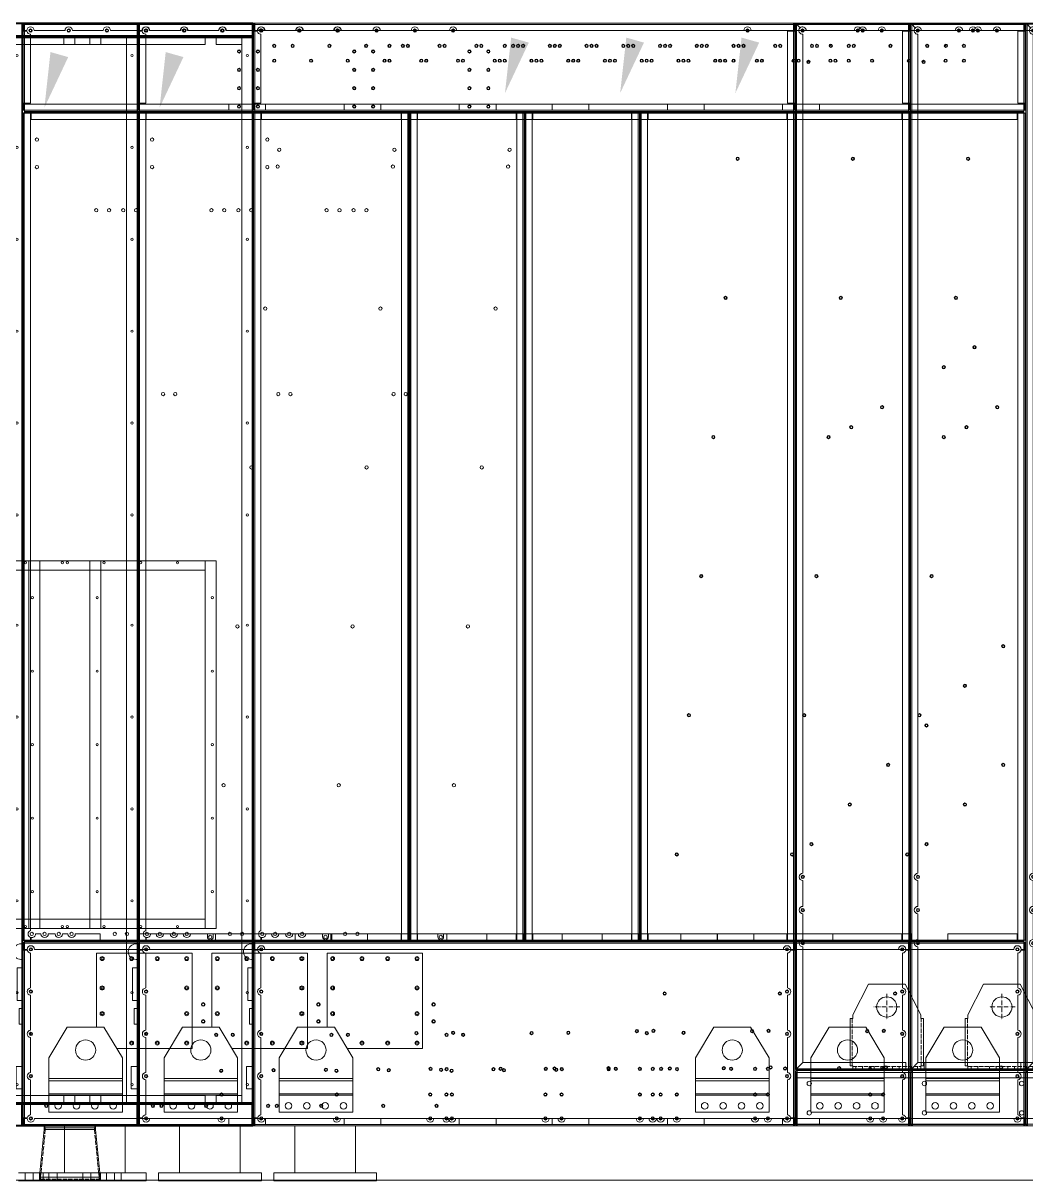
# Model space of a CAD drawing. Header units: millimetres. Extents: x -662372 to 32037, y -140374 to 23117.
# Drawn here: x -660672 to -657943, y -140374 to -137224 of the extents above; entities that cross this region are included whole.
import ezdxf

# ---------------------------------------------------------------- set-up
doc = ezdxf.new("R2010")
doc.units = ezdxf.units.MM
for name, pattern in [('DASHDOT', [18.5, 12, -3, 0.5, -3]), ('DASHED', [15, 12, -3]), ('HIDDEN', [0.375, 0.25, -0.125])]:
    doc.linetypes.add(name, pattern=pattern)
doc.layers.add('냉각탑_dim', color=1, linetype='Continuous')
doc.layers.add('숨은선', color=5, linetype='HIDDEN')

# ---------------------------------------------------------------- blocks, each defined once
blk = doc.blocks.new('457536')
at = {"color": 7, "lineweight": 5}
for p, q in [((114592.520962, 89152.297332), (114550.020962, 89069.297332)), ((114692.520962, 89152.297332), (114592.520962, 89152.297332)), ((114735.020962, 89069.297332), (114692.520962, 89152.297332)), ((114542.520962, 89059.297332), (114542.520962, 88929.797332)), ((114742.520962, 88929.797332), (114742.520962, 89059.297332)), ((114550.020962, 88922.297332), (114735.020962, 88922.297332))]:
    blk.add_line(p, q, dxfattribs=at)
at = {"color": 7, "linetype": 'DASHDOT', "lineweight": 5}
for p, q in [((114642.520962, 89126.047332), (114642.520962, 89054.547332)), ((114678.270962, 89090.297332), (114606.770962, 89090.297332))]:
    blk.add_line(p, q, dxfattribs=at)
at = {"color": 7, "lineweight": 5, "ltscale": 0.09375}
for p, q in [((114542.520962, 89059.297332), (114550.020962, 89059.297332)), ((114742.520962, 89059.297332), (114735.020962, 89059.297332)), ((114550.020962, 88929.797332), (114542.520962, 88929.797332)), ((114550.020962, 88922.297332), (114550.020962, 88929.797332)), ((114735.020962, 88929.797332), (114742.520962, 88929.797332)), ((114735.020962, 88922.297332), (114735.020962, 88929.797332))]:
    blk.add_line(p, q, dxfattribs=at)
at = {"color": 7, "linetype": 'DASHED', "lineweight": 5}
for p, q in [((114548.520962, 89059.297332), (114548.520962, 88929.797332)), ((114736.520962, 88929.797332), (114736.520962, 89059.297332)), ((114550.020962, 88928.297332), (114735.020962, 88928.297332))]:
    blk.add_line(p, q, dxfattribs=at)
at = {"color": 7, "lineweight": 5, "ltscale": 0.125}
for p, q in [((114550.020962, 89059.297332), (114550.020962, 89069.297332)), ((114735.020962, 89069.297332), (114735.020962, 89059.297332))]:
    blk.add_line(p, q, dxfattribs=at)
at = {"color": 7, "linetype": 'DASHED', "lineweight": 5, "ltscale": 0.075}
for p, q in [((114558.520962, 88928.297332), (114558.520962, 88922.297332)), ((114576.520962, 88928.297332), (114576.520962, 88922.297332)), ((114608.520962, 88928.297332), (114608.520962, 88922.297332)), ((114626.520962, 88928.297332), (114626.520962, 88922.297332)), ((114658.520962, 88928.297332), (114658.520962, 88922.297332)), ((114676.520962, 88928.297332), (114676.520962, 88922.297332)), ((114708.520962, 88928.297332), (114708.520962, 88922.297332)), ((114726.520962, 88928.297332), (114726.520962, 88922.297332))]:
    blk.add_line(p, q, dxfattribs=at)
at = {"color": 7, "lineweight": 5}
blk.add_circle((114642.520962, 89090.297332), 27.5, dxfattribs=at)
blk = doc.blocks.new('A$C42073BE0')
for p, q in [((0, 998), (0, 0)), ((0, 998), (36, 998)), ((36, 998), (36, 0)), ((0, 0), (36, 0))]:
    blk.add_line(p, q)
at = {"layer": '숨은선', "ltscale": 4}
for p, q in [((1.6, 996.4), (34.4, 996.4)), ((1.6, 996.4), (1.6, 0)), ((34.4, 996.4), (34.4, 0)), ((1.6, 1.6), (34.4, 1.6))]:
    blk.add_line(p, q, dxfattribs=at)
blk = doc.blocks.new('1')
at = {"color": 0, "lineweight": 20}
for p, q in [((13222.5, 12904.6), (12222.5, 12904.6)), ((13226.1, 12904.6), (13222.5, 12904.6)), ((13226, 9904.6), (12222.5, 9904.6)), ((13226, 9904.6), (13222.5, 9904.6)), ((15319, 9904.6), (15327.2, 9904.6)), ((18822.5, 9756.3), (11522.5, 9756.3))]:
    blk.add_line(p, q, dxfattribs=at)
at = {"color": 7, "lineweight": 20, "ltscale": 0.001111}
for p, q in [((13224.5, 12901.1), (13222.5, 12901.1)), ((13226, 12884.6), (13226, 12882.6)), ((15322.5, 12901.1), (15320.5, 12901.1)), ((15322.5, 12865.7), (15324.5, 12865.7)), ((15322.5, 12862.6), (15324.5, 12862.6)), ((13222.5, 12668.1), (13224.5, 12668.1)), ((13226, 12686.6), (13226, 12684.6)), ((13772, 12664.6), (13772, 12662.6)), ((13783.5, 12664.6), (13783.5, 12662.6)), ((13787, 12662.6), (13787, 12664.6)), ((13789, 12662.6), (13789, 12664.6)), ((13790.5, 12664.6), (13790.5, 12662.6)), ((13886.5, 12664.6), (13886.5, 12662.6)), ((13888.5, 12662.6), (13888.5, 12664.6)), ((13890.5, 12662.6), (13890.5, 12664.6)), ((13935.5, 12662.6), (13935.5, 12664.6)), ((13937.5, 12662.6), (13937.5, 12664.6)), ((13939.5, 12664.6), (13939.5, 12662.6)), ((13941.5, 12664.6), (13941.5, 12662.6)), ((15167.5, 12664.6), (15167.5, 12662.6)), ((15169.5, 12662.6), (15169.5, 12664.6)), ((15320.5, 12668.1), (15322.5, 12668.1)), ((14272.5, 12658.6), (14274.5, 12658.6)), ((14272.5, 12632.1), (14274.5, 12632.1)), ((14272.5, 12628.6), (14274.5, 12628.6)), ((14274.5, 12610.6), (14272.5, 12610.6)), ((13224.5, 10401.1), (13222.5, 10401.1)), ((13372, 10404.6), (13372, 10406.6)), ((13461.1, 10404.6), (13461.1, 10406.6)), ((15322.5, 10401.1), (15320.5, 10401.1)), ((13226, 10384.6), (13226, 10382.6)), ((13226, 9926.6), (13226, 9924.6)), ((13222.5, 9908.1), (13224.5, 9908.1)), ((15320.5, 9908.1), (15322.5, 9908.1))]:
    blk.add_line(p, q, dxfattribs=at)
at = {"color": 7, "lineweight": 20, "ltscale": 0.010278}
for p, q in [((13222.5, 12901.1), (13222.5, 12882.6)), ((13224.5, 12882.6), (13224.5, 12901.1)), ((15319, 12882.6), (15319, 12901.1)), ((15320.5, 12901.1), (15320.5, 12882.6)), ((15322.5, 12882.6), (15322.5, 12901.1)), ((13222.5, 12686.6), (13222.5, 12668.1)), ((13224.5, 12668.1), (13224.5, 12686.6)), ((15319, 12668.1), (15319, 12686.6)), ((15320.5, 12686.6), (15320.5, 12668.1)), ((15322.5, 12668.1), (15322.5, 12686.6)), ((13244.1, 12662.6), (13225.6, 12662.6)), ((13225.6, 12661), (13244.1, 12661)), ((13225.6, 12659.5), (13244.1, 12659.5)), ((14269.4, 12662.6), (14250.9, 12662.6)), ((14250.9, 12661), (14269.4, 12661)), ((14250.9, 12659.5), (14269.4, 12659.5)), ((14296.1, 12662.6), (14277.6, 12662.6)), ((14277.6, 12661), (14296.1, 12661)), ((14277.6, 12659.5), (14296.1, 12659.5)), ((15319.4, 12662.6), (15300.9, 12662.6)), ((15300.9, 12661), (15319.4, 12661)), ((15300.9, 12659.5), (15319.4, 12659.5)), ((13222.5, 10401.1), (13222.5, 10382.6)), ((13224.5, 10382.6), (13224.5, 10401.1)), ((13244.1, 10408.2), (13225.6, 10408.2)), ((13225.6, 10406.6), (13244.1, 10406.6)), ((14269.4, 10408.2), (14250.9, 10408.2)), ((14250.9, 10406.6), (14269.4, 10406.6)), ((14296.1, 10408.2), (14277.6, 10408.2)), ((14277.6, 10406.6), (14296.1, 10406.6)), ((15319.4, 10408.2), (15300.9, 10408.2)), ((15300.9, 10406.6), (15319.4, 10406.6)), ((15319, 10382.6), (15319, 10401.1)), ((15320.5, 10401.1), (15320.5, 10382.6)), ((15322.5, 10382.6), (15322.5, 10401.1)), ((13222.5, 9926.6), (13222.5, 9908.1)), ((13224.5, 9908.1), (13224.5, 9926.6)), ((15319, 9908.1), (15319, 9926.6)), ((15320.5, 9926.6), (15320.5, 9908.1)), ((15322.5, 9908.1), (15322.5, 9926.6))]:
    blk.add_line(p, q, dxfattribs=at)
at = {"color": 7, "lineweight": 20, "ltscale": 0.000833333}
for p, q in [((13226, 12901.1), (13224.5, 12901.1)), ((15319, 12901.1), (15320.5, 12901.1)), ((15324.5, 12903), (15324.5, 12901.5)), ((15327.6, 12904.6), (15326.1, 12904.6)), ((15326.1, 12901.5), (15326.1, 12903)), ((15326.1, 12903), (15327.6, 12903)), ((15327.6, 12901.5), (15326.1, 12901.5)), ((13226, 12668.1), (13224.5, 12668.1)), ((15319, 12668.1), (15320.5, 12668.1)), ((13225.6, 12659.5), (13225.6, 12661)), ((14269.4, 12659.5), (14269.4, 12661)), ((14277.6, 12659.5), (14277.6, 12661)), ((15319.4, 12659.5), (15319.4, 12661)), ((13226, 10401.1), (13224.5, 10401.1)), ((13225.6, 10409.7), (13225.6, 10408.2)), ((14269.4, 10409.7), (14269.4, 10408.2)), ((14277.6, 10409.7), (14277.6, 10408.2)), ((15319, 10401.1), (15320.5, 10401.1)), ((15319.4, 10409.7), (15319.4, 10408.2)), ((15324.5, 10059.7), (15324.5, 10058.2)), ((15326.1, 10058.2), (15326.1, 10059.7)), ((15327.6, 10058.2), (15326.1, 10058.2)), ((15326.1, 10056.6), (15327.6, 10056.6)), ((15327.7, 10049.9), (15329.2, 10049.9)), ((13226, 9908.1), (13224.5, 9908.1)), ((15319, 9908.1), (15320.5, 9908.1)), ((15327.7, 9909.3), (15329.2, 9909.3))]:
    blk.add_line(p, q, dxfattribs=at)
at = {"color": 7, "lineweight": 20}
for p, q in [((13226, 12904.6), (15319, 12904.6)), ((13226, 12901.1), (15319, 12901.1)), ((15184, 12884.6), (13775.5, 12884.6)), ((15324.5, 12901.5), (15324.5, 10059.7)), ((16421.4, 12904.6), (15327.6, 12904.6)), ((15327.6, 12901.5), (15327.6, 10059.7)), ((16421.4, 12901.5), (15327.6, 12901.5)), ((15344.5, 12874.7), (15344.5, 10591.6)), ((15319, 12664.6), (13226, 12664.6)), ((13222.5, 10409.7), (13222.5, 12659.5)), ((13225.6, 10409.7), (13225.6, 12659.5)), ((13242.5, 12659.5), (13242.5, 10436)), ((13244.1, 12662.6), (14250.9, 12662.6)), ((13244.1, 12659.5), (14250.9, 12659.5)), ((13244.1, 12642.6), (14250.9, 12642.6)), ((14252.5, 12659.5), (14252.5, 10409.7)), ((14269.4, 12659.5), (14269.4, 10409.7)), ((14272.5, 12659.5), (14272.5, 10409.7)), ((14274.5, 12659.5), (14274.5, 10409.7)), ((14277.6, 12659.5), (14277.6, 10409.7)), ((14294.5, 10409.7), (14294.5, 12659.5)), ((15300.9, 12662.6), (14296.1, 12662.6)), ((15300.9, 12659.5), (14296.1, 12659.5)), ((14296.1, 12642.6), (15300.9, 12642.6)), ((15302.5, 12659.5), (15302.5, 10409.7)), ((15319.4, 10409.7), (15319.4, 12659.5)), ((15322.5, 10409.7), (15322.5, 12659.5)), ((13226, 10404.6), (15319, 10404.6)), ((13226, 10401.1), (15319, 10401.1)), ((14250.9, 10406.6), (13244.1, 10406.6)), ((14296.1, 10406.6), (15300.9, 10406.6)), ((15291.5, 10384.6), (13253.5, 10384.6)), ((15326.5, 10056.2), (17722.5, 10056.2)), ((15326.5, 10054.6), (17722.5, 10054.6)), ((15327.6, 10056.6), (16421.4, 10056.6)), ((17717.8, 10054.6), (15329.2, 10054.6)), ((17717.8, 10049.9), (15329.2, 10049.9)), ((15329.2, 10034.6), (17717.8, 10034.6)), ((17717.8, 9924.6), (15329.2, 9924.6)), ((15319, 9904.6), (13226, 9904.6)), ((15319, 9904.6), (13226, 9904.6)), ((17717.8, 9904.6), (15327.2, 9904.6)), ((15329.2, 9909.3), (17717.8, 9909.3)), ((15329.2, 9904.6), (17717.8, 9904.6))]:
    blk.add_line(p, q, dxfattribs=at)
at = {"color": 7, "lineweight": 20, "ltscale": 0.001944}
for p, q in [((13226, 12901.1), (13226, 12904.6)), ((15319, 12901.1), (15319, 12904.6)), ((13222.5, 12882.6), (13226, 12882.6)), ((15322.5, 12882.6), (15319, 12882.6)), ((13222.5, 12686.6), (13226, 12686.6)), ((13226, 12668.1), (13226, 12664.6)), ((15322.5, 12686.6), (15319, 12686.6)), ((15319, 12668.1), (15319, 12664.6)), ((13226, 10401.1), (13226, 10404.6)), ((15319, 10401.1), (15319, 10404.6)), ((13222.5, 10382.6), (13226, 10382.6)), ((15322.5, 10382.6), (15319, 10382.6)), ((13222.5, 9926.6), (13226, 9926.6)), ((15322.5, 9926.6), (15319, 9926.6)), ((13226, 9908.1), (13226, 9904.6)), ((15319, 9908.1), (15319, 9904.6))]:
    blk.add_line(p, q, dxfattribs=at)
at = {"color": 7, "lineweight": 20, "ltscale": 0.009167}
for p, q in [((13226, 12901.1), (13226, 12884.6)), ((15319, 12884.6), (15319, 12901.1)), ((15302.5, 12882.6), (15319, 12882.6)), ((13242.5, 12686.6), (13226, 12686.6)), ((13226, 12684.6), (13226, 12668.1)), ((13782.5, 12684.6), (13782.5, 12668.1)), ((13882.5, 12684.6), (13882.5, 12668.1)), ((14662.5, 12684.6), (14662.5, 12668.1)), ((14762.5, 12684.6), (14762.5, 12668.1)), ((15302.5, 12686.6), (15319, 12686.6)), ((15319, 12668.1), (15319, 12684.6)), ((13226, 10401.1), (13226, 10384.6)), ((15319, 10384.6), (15319, 10401.1)), ((13226, 9924.6), (13226, 9908.1)), ((13782.5, 9924.6), (13782.5, 9908.1)), ((13882.5, 9924.6), (13882.5, 9908.1)), ((14662.5, 9924.6), (14662.5, 9908.1)), ((14762.5, 9924.6), (14762.5, 9908.1)), ((15319, 9908.1), (15319, 9924.6))]:
    blk.add_line(p, q, dxfattribs=at)
at = {"color": 7, "lineweight": 20, "ltscale": 0.003611}
blk.add_line((13232.5, 12884.6), (13226, 12884.6), dxfattribs=at)
at = {"color": 7, "lineweight": 20, "ltscale": 0.046667}
for p, q in [((13336.5, 12884.6), (13252.5, 12884.6)), ((13440.5, 12884.6), (13356.5, 12884.6)), ((13651.5, 12884.6), (13567.5, 12884.6)), ((13755.5, 12884.6), (13671.5, 12884.6))]:
    blk.add_line(p, q, dxfattribs=at)
at = {"color": 7, "lineweight": 20, "ltscale": 0.048333}
blk.add_line((13547.5, 12884.6), (13460.5, 12884.6), dxfattribs=at)
at = {"color": 7, "lineweight": 20, "ltscale": 0.063889}
blk.add_line((15319, 12884.6), (15204, 12884.6), dxfattribs=at)
at = {"color": 7, "lineweight": 20, "ltscale": 0.003944}
blk.add_line((15319, 12904.6), (15326.1, 12904.6), dxfattribs=at)
at = {"color": 7, "lineweight": 20, "ltscale": 0.003056}
blk.add_line((15319, 12901.5), (15324.5, 12901.5), dxfattribs=at)
at = {"color": 7, "lineweight": 20, "ltscale": 0.000888889}
for p, q in [((15324.5, 12903), (15326.1, 12903)), ((15324.5, 12901.5), (15326.1, 12901.5)), ((15326.1, 12904.6), (15326.1, 12903)), ((15327.6, 12904.6), (15327.6, 12903)), ((13225.6, 12662.6), (13225.6, 12661)), ((14250.9, 12659.5), (14252.5, 12659.5)), ((14269.4, 12661), (14269.4, 12662.6)), ((14277.6, 12662.6), (14277.6, 12661)), ((15319.4, 12661), (15319.4, 12662.6)), ((13225.6, 10408.2), (13225.6, 10406.6)), ((13244.1, 10409.7), (13242.5, 10409.7)), ((14252.5, 10409.7), (14250.9, 10409.7)), ((14269.4, 10406.6), (14269.4, 10408.2)), ((14277.6, 10408.2), (14277.6, 10406.6)), ((14296.1, 10409.7), (14294.5, 10409.7)), ((15302.5, 10409.7), (15300.9, 10409.7)), ((15319.4, 10406.6), (15319.4, 10408.2)), ((15324.5, 10059.7), (15326.1, 10059.7)), ((15324.5, 10058.2), (15326.1, 10058.2)), ((15326.1, 10056.6), (15326.1, 10058.2)), ((15326.5, 10056.2), (15326.5, 10054.6)), ((15327.6, 10056.6), (15327.6, 10058.2))]:
    blk.add_line(p, q, dxfattribs=at)
at = {"color": 7, "lineweight": 20, "ltscale": 0.000833349}
blk.add_line((15326.1, 12901.5), (15327.6, 12901.5), dxfattribs=at)
at = {"color": 7, "lineweight": 20, "ltscale": 0.001722}
for p, q in [((15327.6, 12901.5), (15327.6, 12904.6)), ((13225.6, 12659.5), (13222.5, 12659.5)), ((13244.1, 12659.5), (13244.1, 12662.6)), ((14250.9, 12659.5), (14250.9, 12662.6)), ((14269.4, 12659.5), (14272.5, 12659.5)), ((14274.5, 12659.5), (14277.6, 12659.5)), ((14296.1, 12662.6), (14296.1, 12659.5)), ((15300.9, 12662.6), (15300.9, 12659.5)), ((15322.5, 12659.5), (15319.4, 12659.5)), ((13225.6, 10409.7), (13222.5, 10409.7)), ((13244.1, 10409.7), (13244.1, 10406.6)), ((14250.9, 10409.7), (14250.9, 10406.6)), ((14269.4, 10409.7), (14272.5, 10409.7)), ((14274.5, 10409.7), (14277.6, 10409.7)), ((14296.1, 10406.6), (14296.1, 10409.7)), ((15300.9, 10406.6), (15300.9, 10409.7)), ((15322.5, 10409.7), (15319.4, 10409.7)), ((15327.6, 10059.7), (15324.5, 10059.7)), ((15327.6, 10059.7), (15327.6, 10056.6))]:
    blk.add_line(p, q, dxfattribs=at)
at = {"color": 7, "lineweight": 20, "ltscale": 0.007529}
blk.add_line((15337.2, 12892), (15327.6, 12901.5), dxfattribs=at)
blk.add_line((15337.2, 12892), (15327.6, 12901.5), dxfattribs=at)
at = {"color": 7, "lineweight": 20, "ltscale": 0.072222}
blk.add_line((15484, 12884.6), (15354, 12884.6), dxfattribs=at)
at = {"color": 7, "lineweight": 20, "ltscale": 0.025278}
blk.add_line((15549.5, 12884.6), (15504, 12884.6), dxfattribs=at)
at = {"color": 7, "lineweight": 20, "ltscale": 0.105556}
for p, q in [((15569.5, 12884.6), (15759.5, 12884.6)), ((15779.5, 12884.6), (15969.5, 12884.6))]:
    blk.add_line(p, q, dxfattribs=at)
at = {"lineweight": 20}
for p, q in [((12222.5, 12866.6), (13220.5, 12866.6)), ((13220.5, 12866.6), (13220.5, 9966.6)), ((12610.5, 11441.6), (12610.5, 10441.6)), ((12610.5, 11441.6), (13120.5, 11441.6)), ((12640.5, 11441.6), (12640.5, 10441.6)), ((13090.5, 11441.6), (13090.5, 10441.6)), ((13120.5, 11441.6), (13120.5, 10441.6)), ((13090.5, 11416.6), (12640.5, 11416.6)), ((13090.5, 10466.6), (12640.5, 10466.6)), ((12610.5, 10441.6), (13120.5, 10441.6)), ((13090.5, 9986.6), (13090.5, 9966.6)), ((13190.5, 9986.6), (13190.5, 9966.6)), ((12222.5, 9966.6), (13220.5, 9966.6)), ((13330.5, 9904.6), (13495.7, 9904.6))]:
    blk.add_line(p, q, dxfattribs=at)
at = {"color": 5, "lineweight": 20}
for p, q in [((12706.5, 12846.6), (12706.5, 12866.6)), ((12706.5, 12865), (12736.5, 12865)), ((12736.5, 12846.6), (12736.5, 12866.6)), ((13090.5, 12846.6), (13090.5, 12866.6)), ((13090.5, 12865), (13120.5, 12865)), ((13120.5, 12846.6), (13120.5, 12866.6)), ((13190.5, 12866.6), (13190.5, 9966.6)), ((12352.5, 12846.6), (12706.5, 12846.6)), ((12736.5, 12846.6), (13090.5, 12846.6)), ((13120.5, 12846.6), (13190.5, 12846.6)), ((12352.5, 9986.6), (12706.5, 9986.6)), ((12706.5, 9986.6), (12706.5, 9966.6)), ((12736.5, 9986.6), (13090.5, 9986.6)), ((12736.5, 9986.6), (12736.5, 9966.6)), ((13120.5, 9986.6), (13190.5, 9986.6)), ((13120.5, 9986.6), (13120.5, 9966.6)), ((12706.5, 9968.2), (12736.5, 9968.2)), ((13090.5, 9968.2), (13120.5, 9968.2))]:
    blk.add_line(p, q, dxfattribs=at)
at = {"color": 7, "lineweight": 20, "ltscale": 0.108889}
for p, q in [((13222.5, 12882.6), (13222.5, 12686.6)), ((13226, 12882.6), (13226, 12686.6)), ((15302.5, 12882.6), (15302.5, 12686.6)), ((15319, 12686.6), (15319, 12882.6)), ((15322.5, 12686.6), (15322.5, 12882.6))]:
    blk.add_line(p, q, dxfattribs=at)
at = {"color": 7, "lineweight": 20, "ltscale": 0.003723}
blk.add_line((13226, 12882.6), (13232.7, 12882.6), dxfattribs=at)
at = {"color": 7, "lineweight": 20, "ltscale": 0.104444}
blk.add_line((13242.5, 12686.6), (13242.5, 12874.6), dxfattribs=at)
at = {"color": 7, "lineweight": 20, "ltscale": 0.00282}
for p, q in [((15421.7, 12846), (15417.6, 12843)), ((15361, 12801.9), (15356.9, 12798.9))]:
    blk.add_line(p, q, dxfattribs=at)
at = {"color": 7, "lineweight": 20, "ltscale": 0.001373}
for p, q in [((15322.5, 12790.5), (15324.5, 12791.9)), ((15324.5, 12758.7), (15322.5, 12757.2)), ((15324.5, 12754.8), (15322.5, 12753.4))]:
    blk.add_line(p, q, dxfattribs=at)
at = {"color": 7, "lineweight": 20, "ltscale": 0.309167}
for p, q in [((13226, 12684.6), (13782.5, 12684.6)), ((13782.5, 12668.1), (13226, 12668.1)), ((14762.5, 12684.6), (15319, 12684.6)), ((15319, 12668.1), (14762.5, 12668.1)), ((13782.5, 9908.1), (13226, 9908.1)), ((15319, 9908.1), (14762.5, 9908.1))]:
    blk.add_line(p, q, dxfattribs=at)
at = {"color": 7, "lineweight": 20, "ltscale": 0.055556}
for p, q in [((13882.5, 12668.1), (13782.5, 12668.1)), ((13882.5, 12668.1), (13782.5, 12668.1)), ((14762.5, 12668.1), (14662.5, 12668.1)), ((14762.5, 12668.1), (14662.5, 12668.1)), ((13532.5, 10409.7), (13432.5, 10409.7)), ((14062.5, 10409.7), (13962.5, 10409.7)), ((14062.5, 10409.7), (13962.5, 10409.7)), ((14484.5, 10409.7), (14584.5, 10409.7)), ((14584.5, 10409.7), (14484.5, 10409.7)), ((15112.5, 10409.7), (15012.5, 10409.7)), ((15202.5, 10172.6), (15102.5, 10172.6)), ((13882.5, 9908.1), (13782.5, 9908.1)), ((14762.5, 9908.1), (14662.5, 9908.1)), ((14762.5, 9908.1), (14662.5, 9908.1))]:
    blk.add_line(p, q, dxfattribs=at)
at = {"color": 7, "lineweight": 20, "ltscale": 0.433333}
for p, q in [((13882.5, 12684.6), (14662.5, 12684.6)), ((14662.5, 12668.1), (13882.5, 12668.1)), ((14662.5, 9908.1), (13882.5, 9908.1))]:
    blk.add_line(p, q, dxfattribs=at)
at = {"color": 7, "lineweight": 20, "ltscale": 0.009389}
for p, q in [((13242.5, 12659.5), (13225.6, 12659.5)), ((13244.1, 12659.5), (13244.1, 12642.6)), ((14250.9, 12642.6), (14250.9, 12659.5)), ((14269.4, 12659.5), (14252.5, 12659.5)), ((14294.5, 12659.5), (14277.6, 12659.5)), ((14296.1, 12642.6), (14296.1, 12659.5)), ((15300.9, 12642.6), (15300.9, 12659.5)), ((15302.5, 12659.5), (15319.4, 12659.5)), ((13432.5, 10426.6), (13432.5, 10409.7)), ((13532.5, 10426.6), (13532.5, 10409.7)), ((13962.5, 10426.6), (13962.5, 10409.7)), ((14062.5, 10426.6), (14062.5, 10409.7)), ((14250.9, 10409.7), (14250.9, 10426.6)), ((14296.1, 10426.6), (14296.1, 10409.7)), ((14484.5, 10426.6), (14484.5, 10409.7)), ((14584.5, 10426.6), (14584.5, 10409.7)), ((15012.5, 10426.6), (15012.5, 10409.7)), ((15112.5, 10426.6), (15112.5, 10409.7)), ((15300.9, 10426.6), (15300.9, 10409.7)), ((13225.6, 10409.7), (13242.5, 10409.7)), ((14252.5, 10409.7), (14269.4, 10409.7)), ((14294.5, 10409.7), (14277.6, 10409.7)), ((15302.5, 10409.7), (15319.4, 10409.7)), ((15624.5, 10076.6), (15624.5, 10059.7)), ((15674.5, 10076.6), (15674.5, 10059.7))]:
    blk.add_line(p, q, dxfattribs=at)
at = {"color": 7, "lineweight": 20, "ltscale": 0.000888888}
for p, q in [((13242.5, 12659.5), (13244.1, 12659.5)), ((13244.1, 10409.7), (13242.5, 10409.7))]:
    blk.add_line(p, q, dxfattribs=at)
at = {"color": 7, "lineweight": 20, "ltscale": 0.038889}
for p, q in [((15344.5, 10571.6), (15344.5, 10501.6)), ((15344.5, 10481.6), (15344.5, 10411.6))]:
    blk.add_line(p, q, dxfattribs=at)
at = {"color": 7, "lineweight": 20, "ltscale": 0.011818}
blk.add_line((13222.5, 10433.4), (13220.6, 10412.2), dxfattribs=at)
at = {"color": 7, "lineweight": 20, "ltscale": 0.008333}
for p, q in [((13256, 10426.6), (13271, 10426.6)), ((13329.4, 10426.6), (13344.4, 10426.6)), ((14911, 9924.6), (14926, 9924.6))]:
    blk.add_line(p, q, dxfattribs=at)
at = {"color": 7, "lineweight": 20, "ltscale": 0.010222}
blk.add_line((13291, 10426.6), (13309.4, 10426.6), dxfattribs=at)
at = {"color": 7, "lineweight": 20, "ltscale": 0.037841}
blk.add_line((13364.4, 10426.6), (13432.5, 10426.6), dxfattribs=at)
at = {"color": 7, "lineweight": 20, "ltscale": 0.106316}
blk.add_line((13532.5, 10426.6), (13723.9, 10426.6), dxfattribs=at)
at = {"color": 7, "lineweight": 20, "ltscale": 0.004483}
for p, q in [((13723.9, 10426.6), (13723.9, 10418.6)), ((13739.9, 10418.6), (13739.9, 10426.6))]:
    blk.add_line(p, q, dxfattribs=at)
at = {"color": 7, "lineweight": 20, "ltscale": 0.123684}
blk.add_line((13739.9, 10426.6), (13962.5, 10426.6), dxfattribs=at)
at = {"color": 7, "lineweight": 20, "ltscale": 0.104667}
for p, q in [((14062.5, 10426.6), (14250.9, 10426.6)), ((14484.5, 10426.6), (14296.1, 10426.6)), ((15300.9, 10426.6), (15112.5, 10426.6)), ((13432.5, 10409.7), (13244.1, 10409.7)), ((14250.9, 10409.7), (14062.5, 10409.7)), ((14296.1, 10409.7), (14484.5, 10409.7)), ((15112.5, 10409.7), (15300.9, 10409.7))]:
    blk.add_line(p, q, dxfattribs=at)
at = {"color": 7, "lineweight": 20, "ltscale": 0.237778}
for p, q in [((15012.5, 10426.6), (14584.5, 10426.6)), ((14584.5, 10409.7), (15012.5, 10409.7))]:
    blk.add_line(p, q, dxfattribs=at)
at = {"color": 7, "lineweight": 20, "ltscale": 0.003333}
for p, q in [((13222.5, 10399.8), (13216.5, 10399.8)), ((13222.5, 10357.1), (13216.5, 10357.1))]:
    blk.add_line(p, q, dxfattribs=at)
at = {"color": 7, "lineweight": 20, "ltscale": 0.001034}
blk.add_line((13220.6, 10412.2), (13222.5, 10412), dxfattribs=at)
at = {"color": 7, "lineweight": 20, "ltscale": 0.004182}
blk.add_line((13242.5, 10417.3), (13242.5, 10409.7), dxfattribs=at)
at = {"color": 7, "lineweight": 20, "ltscale": 0.003933}
blk.add_line((13244.1, 10416.8), (13244.1, 10409.7), dxfattribs=at)
at = {"color": 7, "lineweight": 20, "ltscale": 0.238889}
blk.add_line((13962.5, 10409.7), (13532.5, 10409.7), dxfattribs=at)
at = {"color": 7, "lineweight": 20, "ltscale": 0.001115}
for p, q in [((13715.6, 10404.6), (13715.8, 10406.6)), ((13742.2, 10404.6), (13742.4, 10406.6)), ((13745.7, 10404.6), (13745.9, 10406.6)), ((13745.7, 10404.6), (13745.9, 10406.6)), ((14355.9, 10406.6), (14355.7, 10404.6)), ((14355.7, 10404.6), (14355.9, 10406.6)), ((14965.7, 10404.6), (14965.9, 10406.6)), ((14969.2, 10404.6), (14969.4, 10406.6)), ((14995.8, 10404.6), (14996, 10406.6))]:
    blk.add_line(p, q, dxfattribs=at)
at = {"color": 7, "lineweight": 20, "ltscale": 0.253333}
for p, q in [((13222.5, 10382.6), (13222.5, 9926.6)), ((13226, 10382.6), (13226, 9926.6)), ((15319, 9926.6), (15319, 10382.6)), ((15322.5, 9926.6), (15322.5, 10382.6))]:
    blk.add_line(p, q, dxfattribs=at)
at = {"color": 7, "lineweight": 20, "ltscale": 0.004167}
for p, q in [((13233.5, 10384.6), (13226, 10384.6)), ((15319, 10384.6), (15311.5, 10384.6)), ((13226, 9924.6), (13233.5, 9924.6)), ((15311.5, 9924.6), (15319, 9924.6))]:
    blk.add_line(p, q, dxfattribs=at)
at = {"color": 7, "lineweight": 20, "ltscale": 0.004279}
for p, q in [((13226, 10382.6), (13233.7, 10382.6)), ((15319, 10382.6), (15311.3, 10382.6)), ((13226, 9926.6), (13233.7, 9926.6)), ((15319, 9926.6), (15311.3, 9926.6))]:
    blk.add_line(p, q, dxfattribs=at)
at = {"color": 7, "lineweight": 20, "ltscale": 0.052833}
for p, q in [((13242.5, 10279.6), (13242.5, 10374.7)), ((15302.5, 10374.7), (15302.5, 10279.6)), ((13242.5, 10164.6), (13242.5, 10259.7)), ((15302.5, 10259.7), (15302.5, 10164.6)), ((13242.5, 10049.6), (13242.5, 10144.7)), ((15302.5, 10144.7), (15302.5, 10049.6)), ((13242.5, 9934.6), (13242.5, 10029.7)), ((15302.5, 10029.7), (15302.5, 9934.6))]:
    blk.add_line(p, q, dxfattribs=at)
at = {"color": 7, "lineweight": 20, "ltscale": 0.144444}
for p, q in [((13422.5, 10374.6), (13682.5, 10374.6)), ((13422.5, 10374.6), (13422.5, 10172.6)), ((13682.5, 10114.6), (13682.5, 10374.6)), ((13682.5, 10114.6), (13477.4, 10114.6))]:
    blk.add_line(p, q, dxfattribs=at)
at = {"color": 7, "lineweight": 20, "ltscale": 0.174969}
blk.add_line((15344.5, 10391.6), (15344.5, 10076.6), dxfattribs=at)
at = {"color": 7, "lineweight": 20, "ltscale": 0.02475}
for p, q in [((13206.5, 10334.2), (13206.5, 10289.6)), ((13206.5, 10289.6), (13206.5, 10245.1))]:
    blk.add_line(p, q, dxfattribs=at)
at = {"color": 7, "lineweight": 20, "ltscale": 0.008889}
for p, q in [((13222.5, 10334.2), (13206.5, 10334.2)), ((13222.5, 10245.1), (13206.5, 10245.1))]:
    blk.add_line(p, q, dxfattribs=at)
at = {"color": 7, "lineweight": 20, "ltscale": 0.011861}
blk.add_line((13211.3, 10181.3), (13211.3, 10224), dxfattribs=at)
at = {"color": 7, "lineweight": 20, "ltscale": 0.006222}
for p, q in [((13211.3, 10224), (13222.5, 10224)), ((13211.3, 10181.3), (13222.5, 10181.3))]:
    blk.add_line(p, q, dxfattribs=at)
at = {"color": 7, "lineweight": 20, "ltscale": 9.6213e-07}
blk.add_line((13707.5, 10188.7), (13707.5, 10188.6), dxfattribs=at)
at = {"color": 7, "lineweight": 20, "ltscale": 0.003143}
blk.add_line((13242.5, 10157.5), (13242.5, 10151.8), dxfattribs=at)
at = {"color": 7, "lineweight": 20, "ltscale": 0.053832}
for p, q in [((13342.5, 10172.6), (13292.5, 10089.6)), ((15102.5, 10172.6), (15052.5, 10089.6)), ((15202.5, 10172.6), (15252.5, 10089.6))]:
    blk.add_line(p, q, dxfattribs=at)
at = {"color": 7, "lineweight": 20, "ltscale": 0.044444}
blk.add_line((13442.5, 10172.6), (13342.5, 10172.6), dxfattribs=at)
at = {"color": 7, "lineweight": 20, "ltscale": 0.016214}
blk.add_line((13442.5, 10172.6), (13492.5, 10089.6), dxfattribs=at)
at = {"color": 7, "lineweight": 20, "ltscale": 0.031187}
for p, q in [((13292.5, 10033.5), (13292.5, 10089.6)), ((13492.5, 10033.5), (13492.5, 10089.6)), ((15052.5, 10033.5), (15052.5, 10089.6)), ((15252.5, 10033.5), (15252.5, 10089.6))]:
    blk.add_line(p, q, dxfattribs=at)
at = {"color": 7, "lineweight": 20, "ltscale": 0.016806}
for p, q in [((13203.3, 10035.7), (13203.3, 10065.9)), ((13203.3, 10005.4), (13203.3, 10035.7))]:
    blk.add_line(p, q, dxfattribs=at)
at = {"color": 7, "lineweight": 20, "ltscale": 0.010667}
for p, q in [((13203.3, 10065.9), (13222.5, 10065.9)), ((13203.3, 10005.4), (13222.5, 10005.4))]:
    blk.add_line(p, q, dxfattribs=at)
at = {"color": 7, "lineweight": 20, "ltscale": 0.001778}
for p, q in [((15324.5, 10049.9), (15327.7, 10049.9)), ((15324.5, 9909.3), (15327.7, 9909.3))]:
    blk.add_line(p, q, dxfattribs=at)
at = {"color": 7, "lineweight": 20, "ltscale": 0.078111}
for p, q in [((15324.5, 9909.3), (15324.5, 10049.9)), ((15327.7, 9909.3), (15327.7, 10049.9))]:
    blk.add_line(p, q, dxfattribs=at)
at = {"color": 7, "lineweight": 20, "ltscale": 0.013278}
for p, q in [((15327.6, 10059.7), (15344.5, 10076.6)), ((15344.5, 10076.6), (15327.6, 10059.7))]:
    blk.add_line(p, q, dxfattribs=at)
at = {"color": 7, "lineweight": 20, "ltscale": 0.164944}
blk.add_line((15327.6, 10059.7), (15624.5, 10059.7), dxfattribs=at)
at = {"color": 7, "lineweight": 20, "ltscale": 0.002611}
for p, q in [((15329.2, 10054.6), (15329.2, 10049.9)), ((15329.2, 9904.6), (15329.2, 9909.3))]:
    blk.add_line(p, q, dxfattribs=at)
at = {"color": 7, "lineweight": 20, "ltscale": 0.0085}
for p, q in [((15329.2, 10049.9), (15329.2, 10034.6)), ((15329.2, 9924.6), (15329.2, 9909.3))]:
    blk.add_line(p, q, dxfattribs=at)
at = {"color": 7, "lineweight": 20, "ltscale": 0.155556}
blk.add_line((15344.5, 10076.6), (15624.5, 10076.6), dxfattribs=at)
at = {"color": 7, "lineweight": 20, "ltscale": 0.027778}
blk.add_line((15624.5, 10059.7), (15674.5, 10059.7), dxfattribs=at)
blk.add_line((15624.5, 10059.7), (15674.5, 10059.7), dxfattribs=at)
at = {"color": 7, "lineweight": 20, "ltscale": 0.222222}
for p, q in [((15674.5, 10076.6), (16074.5, 10076.6)), ((15674.5, 10059.7), (16074.5, 10059.7))]:
    blk.add_line(p, q, dxfattribs=at)
at = {"color": 7, "lineweight": 20, "ltscale": 0.000222136}
blk.add_line((15923.6, 10056.2), (15923.6, 10056.6), dxfattribs=at)
at = {"color": 7, "lineweight": 20, "ltscale": 0.005556}
for p, q in [((15933.6, 10056.2), (15923.6, 10056.2)), ((13772.5, 9924.6), (13782.5, 9924.6))]:
    blk.add_line(p, q, dxfattribs=at)
at = {"color": 7, "lineweight": 20, "ltscale": 0.00022214}
blk.add_line((15933.6, 10056.2), (15933.6, 10056.6), dxfattribs=at)
at = {"color": 7, "lineweight": 20, "ltscale": 0.129444}
blk.add_line((16166.6, 10056.2), (15933.6, 10056.2), dxfattribs=at)
at = {"color": 7, "lineweight": 20, "ltscale": 0.003919}
for p, q in [((13292.5, 10026.5), (13292.5, 10033.5)), ((13492.5, 10033.5), (13492.5, 10026.5)), ((15052.5, 10026.5), (15052.5, 10033.5)), ((15252.5, 10033.5), (15252.5, 10026.5))]:
    blk.add_line(p, q, dxfattribs=at)
at = {"color": 7, "lineweight": 20, "ltscale": 0.111111}
for p, q in [((13492.5, 10033.5), (13292.5, 10033.5)), ((13492.5, 10026.5), (13292.5, 10026.5)), ((15252.5, 10033.5), (15052.5, 10033.5)), ((15252.5, 10026.5), (15052.5, 10026.5)), ((13492.5, 9991.3), (13292.5, 9991.3)), ((13492.5, 9987.8), (13292.5, 9987.8)), ((15252.5, 9991.3), (15052.5, 9991.3)), ((15252.5, 9987.8), (15052.5, 9987.8)), ((13292.5, 9941.6), (13492.5, 9941.6)), ((15052.5, 9941.6), (15252.5, 9941.6))]:
    blk.add_line(p, q, dxfattribs=at)
at = {"color": 7, "lineweight": 20, "ltscale": 0.019545}
for p, q in [((13292.5, 9991.3), (13292.5, 10026.5)), ((13492.5, 9991.3), (13492.5, 10026.5)), ((15052.5, 9991.3), (15052.5, 10026.5)), ((15252.5, 9991.3), (15252.5, 10026.5))]:
    blk.add_line(p, q, dxfattribs=at)
at = {"color": 7, "lineweight": 20, "ltscale": 0.061111}
blk.add_line((15329.2, 10034.6), (15329.2, 9924.6), dxfattribs=at)
at = {"color": 7, "lineweight": 20, "ltscale": 0.001959}
for p, q in [((13292.5, 9987.8), (13292.5, 9991.3)), ((13492.5, 9991.3), (13492.5, 9987.8)), ((15052.5, 9987.8), (15052.5, 9991.3)), ((15252.5, 9991.3), (15252.5, 9987.8))]:
    blk.add_line(p, q, dxfattribs=at)
at = {"color": 7, "lineweight": 20, "ltscale": 0.025612}
for p, q in [((13292.5, 9987.8), (13292.5, 9941.6)), ((13492.5, 9987.8), (13492.5, 9941.6)), ((15052.5, 9987.8), (15052.5, 9941.6)), ((15252.5, 9987.8), (15252.5, 9941.6))]:
    blk.add_line(p, q, dxfattribs=at)
for p, q in [((12222.5, 9964.6), (13220.5, 9964.6)), ((13220.5, 9904.6), (13220.5, 9964.6)), ((12222.5, 9904.6), (13220.5, 9904.6))]:
    blk.add_line(p, q)
at = {"color": 7, "lineweight": 20, "ltscale": 0.277222}
blk.add_line((13253.5, 9924.6), (13752.5, 9924.6), dxfattribs=at)
at = {"color": 7, "lineweight": 20, "ltscale": 0.243333}
blk.add_line((13882.5, 9924.6), (14320.5, 9924.6), dxfattribs=at)
at = {"color": 7, "lineweight": 20, "ltscale": 0.013333}
blk.add_line((14340.5, 9924.6), (14364.5, 9924.6), dxfattribs=at)
at = {"color": 7, "lineweight": 20, "ltscale": 0.154444}
blk.add_line((14384.5, 9924.6), (14662.5, 9924.6), dxfattribs=at)
at = {"color": 7, "lineweight": 20, "ltscale": 0.071389}
blk.add_line((14762.5, 9924.6), (14891, 9924.6), dxfattribs=at)
at = {"color": 7, "lineweight": 20, "ltscale": 0.191944}
blk.add_line((14946, 9924.6), (15291.5, 9924.6), dxfattribs=at)
at = {"color": 7, "lineweight": 13}
for p, q in [((12652.7, 9894.3), (12641.1, 9776.6)), ((12652.6, 9899.3), (12652.6, 9904.6)), ((12792.4, 9899.3), (12661.2, 9899.3)), ((12792.4, 9894.3), (12661.2, 9894.3)), ((12792.4, 9899.3), (12792.4, 9904.6)), ((12792.4, 9894.3), (12803.9, 9776.6)), ((12862.5, 9776.6), (12582.5, 9776.6)), ((12862.5, 9754.6), (12582.5, 9754.6))]:
    blk.add_line(p, q, dxfattribs=at)
at = {"color": 7, "linetype": 'DASHED', "lineweight": 13}
for p, q in [((12655.7, 9894.2), (12642.9, 9764.5)), ((12783.8, 9894.3), (12652.7, 9894.3)), ((12654.6, 9899.3), (12654.6, 9904.6)), ((12789.4, 9894.2), (12655.7, 9894.2)), ((12789.4, 9894.2), (12802.1, 9764.5)), ((12790.4, 9899.3), (12790.4, 9904.6)), ((12805.1, 9764.6), (12639.9, 9764.6)), ((12792.4, 9764.5), (12642.9, 9764.5)), ((12805.1, 9759.6), (12650, 9759.6)), ((12802.1, 9764.5), (12652.7, 9764.5))]:
    blk.add_line(p, q, dxfattribs=at)
at = {"color": 7, "lineweight": 13, "ltscale": 0.436875}
for p, q in [((12722.5, 9899.3), (12652.6, 9899.3)), ((12792.4, 9899.3), (12722.5, 9899.3))]:
    blk.add_line(p, q, dxfattribs=at)
at = {"color": 7, "lineweight": 13, "ltscale": 0.053443}
for p, q in [((12661.2, 9899.3), (12652.7, 9899.3)), ((12661.2, 9894.3), (12652.7, 9894.3))]:
    blk.add_line(p, q, dxfattribs=at)
at = {"color": 7, "lineweight": 13, "ltscale": 0.03125}
for p, q in [((12652.7, 9894.3), (12652.7, 9899.3)), ((12792.4, 9894.3), (12792.4, 9899.3))]:
    blk.add_line(p, q, dxfattribs=at)
at = {"color": 7, "linetype": 'DASHED', "lineweight": 13, "ltscale": 0.032169}
for p, q in [((12655.7, 9894.2), (12655.7, 9899.3)), ((12789.4, 9894.2), (12789.4, 9899.3))]:
    blk.add_line(p, q, dxfattribs=at)
at = {"color": 7, "linetype": 'DASHED', "lineweight": 13, "ltscale": 0.053443}
blk.add_line((12792.4, 9894.3), (12783.8, 9894.3), dxfattribs=at)
at = {"color": 7, "lineweight": 20, "ltscale": 0.071111}
for p, q in [((13334.7, 9904.6), (13334.7, 9776.6)), ((13499.9, 9904.6), (13499.9, 9776.6))]:
    blk.add_line(p, q, dxfattribs=at)
at = {"color": 7, "linetype": 'DASHED', "lineweight": 13, "ltscale": 0.1375}
for p, q in [((12600.7, 9754.6), (12600.7, 9776.6)), ((12622.7, 9754.6), (12622.7, 9776.6)), ((12639.5, 9754.6), (12639.5, 9776.6)), ((12665.6, 9754.6), (12665.6, 9776.6)), ((12687.6, 9754.6), (12687.6, 9776.6)), ((12757.4, 9754.6), (12757.4, 9776.6)), ((12779.4, 9754.6), (12779.4, 9776.6)), ((12805.5, 9754.6), (12805.5, 9776.6)), ((12822.4, 9754.6), (12822.4, 9776.6)), ((12844.4, 9754.6), (12844.4, 9776.6))]:
    blk.add_line(p, q, dxfattribs=at)
at = {"color": 7, "linetype": 'DASHED', "lineweight": 13, "ltscale": 0.075362}
for p, q in [((12641.1, 9776.6), (12639.9, 9764.6)), ((12803.9, 9776.6), (12805.1, 9764.6))]:
    blk.add_line(p, q, dxfattribs=at)
at = {"color": 7, "lineweight": 13, "ltscale": 0.1375}
blk.add_line((12862.5, 9754.6), (12862.5, 9776.6), dxfattribs=at)
at = {"color": 7, "lineweight": 20, "ltscale": 0.149635}
for p, q in [((13546.7, 9776.6), (13277.3, 9776.6)), ((13546.7, 9754.6), (13277.3, 9754.6))]:
    blk.add_line(p, q, dxfattribs=at)
at = {"color": 7, "lineweight": 20, "ltscale": 0.012222}
for p, q in [((13277.3, 9754.6), (13277.3, 9776.6)), ((13557.3, 9754.6), (13557.3, 9776.6))]:
    blk.add_line(p, q, dxfattribs=at)
at = {"color": 7, "lineweight": 20, "ltscale": 0.00592}
for p, q in [((13557.3, 9776.6), (13546.7, 9776.6)), ((13557.3, 9754.6), (13546.7, 9754.6))]:
    blk.add_line(p, q, dxfattribs=at)
at = {"color": 7, "linetype": 'DASHED', "lineweight": 13, "ltscale": 0.03125}
for p, q in [((12639.9, 9759.6), (12639.9, 9764.6)), ((12805.1, 9759.6), (12805.1, 9764.6))]:
    blk.add_line(p, q, dxfattribs=at)
at = {"color": 7, "linetype": 'DASHED', "lineweight": 13, "ltscale": 0.063198}
blk.add_line((12650, 9759.6), (12639.9, 9759.6), dxfattribs=at)
at = {"color": 7, "linetype": 'DASHED', "lineweight": 13, "ltscale": 0.030331}
for p, q in [((12642.9, 9759.6), (12642.9, 9764.5)), ((12802.1, 9759.6), (12802.1, 9764.5))]:
    blk.add_line(p, q, dxfattribs=at)
at = {"color": 7, "lineweight": 20}
for centre, radius in [((13242.5, 12884.6), 4.5), ((13242.5, 12884.6), 3), ((13346.5, 12884.6), 4.5), ((13346.5, 12884.6), 3), ((13450.5, 12884.6), 4.5), ((13450.5, 12884.6), 3), ((13557.5, 12884.6), 4.5), ((13557.5, 12884.6), 3), ((13661.5, 12884.6), 4.5), ((13661.5, 12884.6), 3), ((13765.5, 12884.6), 4.5), ((13765.5, 12884.6), 3), ((15194, 12884.6), 4.5), ((15194, 12884.6), 3), ((15344, 12884.6), 4.5), ((15344, 12884.6), 3), ((15494, 12884.6), 4.5), ((15494, 12884.6), 3), ((15559.5, 12884.6), 4.5), ((15559.5, 12884.6), 3), ((15769.5, 12884.6), 4.5), ((15769.5, 12884.6), 3), ((13810, 12827.6), 4.5), ((13810, 12827.6), 3), ((13861.5, 12827.6), 4.5), ((13861.5, 12827.6), 3), ((13906, 12842.6), 4.5), ((13906, 12842.6), 3), ((13956, 12842.6), 4.5), ((13956, 12842.6), 3), ((14056, 12842.6), 4.5), ((14056, 12842.6), 3), ((14156, 12842.6), 4.5), ((14156, 12842.6), 3), ((14256, 12842.6), 4.5), ((14256, 12842.6), 3), ((14356, 12842.6), 4.5), ((14356, 12842.6), 3), ((14456, 12842.6), 4.5), ((14456, 12842.6), 3), ((14556, 12842.6), 4.5), ((14556, 12842.6), 3), ((14656, 12842.6), 4.5), ((14656, 12842.6), 3), ((14756, 12842.6), 4.5), ((14756, 12842.6), 3), ((14856, 12842.6), 4.5), ((14856, 12842.6), 3), ((14956, 12842.6), 4.5), ((14956, 12842.6), 3), ((15056, 12842.6), 4.5), ((15056, 12842.6), 3), ((15156, 12842.6), 4.5), ((15156, 12842.6), 3), ((15420.6, 12843.2), 4.5), ((15420.6, 12843.2), 3), ((13906, 12802.6), 4.5), ((13906, 12802.6), 3), ((14006, 12802.6), 4.5), ((14006, 12802.6), 3), ((14106, 12802.6), 4.5), ((14106, 12802.6), 3), ((14206, 12802.6), 4.5), ((14206, 12802.6), 3), ((14306, 12802.6), 4.5), ((14306, 12802.6), 3), ((14406, 12802.6), 4.5), ((14406, 12802.6), 3), ((14506, 12802.6), 4.5), ((14506, 12802.6), 3), ((14606, 12802.6), 4.5), ((14606, 12802.6), 3), ((14706, 12802.6), 4.5), ((14706, 12802.6), 3), ((14806, 12802.6), 4.5), ((14806, 12802.6), 3), ((14906, 12802.6), 4.5), ((14906, 12802.6), 3), ((15006, 12802.6), 4.5), ((15006, 12802.6), 3), ((15106, 12802.6), 4.5), ((15106, 12802.6), 3), ((15156, 12802.6), 4.5), ((15156, 12802.6), 3), ((15359.9, 12799.1), 4.5), ((15359.9, 12799.1), 3), ((13810, 12777.6), 4.5), ((13810, 12777.6), 3), ((13861.5, 12777.6), 4.5), ((13861.5, 12777.6), 3), ((13810, 12727.6), 4.5), ((13810, 12727.6), 3), ((13861.5, 12727.6), 4.5), ((13861.5, 12727.6), 3), ((13810, 12677.6), 4.5), ((13810, 12677.6), 3), ((13861.5, 12677.6), 4.5), ((13861.5, 12677.6), 3), ((13260, 12588), 4.5), ((13919.3, 12560.4), 4.5), ((15167.2, 12535.7), 4.5), ((15167.2, 12535.7), 3), ((13260, 12513), 4.5), ((13915.2, 12514.6), 4.5), ((13421.4, 12395.6), 4.5), ((13456.4, 12395.6), 4.5), ((13494.8, 12395.6), 4.5), ((13529.8, 12395.6), 4.5), ((15134.1, 12157.2), 4.5), ((15134.1, 12157.2), 3), ((13881.4, 12128.1), 4.5), ((15811.8, 12023), 4.5), ((15811.8, 12023), 3), ((15728, 11968.6), 4.5), ((15728, 11968.6), 3), ((13603.5, 11895.6), 4.5), ((13636.5, 11895.6), 4.5), ((15560.2, 11859.6), 4.5), ((15560.2, 11859.6), 3), ((15101, 11778.6), 4.5), ((15101, 11778.6), 3), ((15476.4, 11805.2), 4.5), ((15476.4, 11805.2), 3), ((13843.6, 11695.7), 4.5), ((15067.9, 11400.1), 4.5), ((15067.9, 11400.1), 3), ((13805.8, 11263.4), 4.5), ((15890, 11209.3), 4.5), ((15890, 11209.3), 3), ((15785.6, 11101.6), 4.5), ((15785.6, 11101.6), 3), ((15034.7, 11021.5), 4.5), ((15034.7, 11021.5), 3), ((15681.1, 10993.9), 4.5), ((15681.1, 10993.9), 3), ((15576.7, 10886.3), 4.5), ((15576.7, 10886.3), 3), ((13768, 10831), 4.5), ((15472.3, 10778.6), 4.5), ((15472.3, 10778.6), 3), ((15001.6, 10642.9), 4.5), ((15367.8, 10670.9), 4.5), ((15367.8, 10670.9), 3), ((15001.6, 10642.9), 3), ((15344.5, 10581.6), 4.5), ((15344.5, 10581.6), 3), ((15344.5, 10491.6), 4.5), ((15344.5, 10491.6), 3), ((13246, 10426.6), 4.5), ((13281, 10426.6), 4.5), ((13319.4, 10426.6), 4.5), ((13354.4, 10426.6), 4.5), ((13471.8, 10426.6), 4.5), ((13505, 10426.6), 4.5), ((13731.9, 10418.6), 4.5), ((15344.5, 10401.6), 4.5), ((15344.5, 10401.6), 3), ((13243.5, 10384.6), 4.5), ((13243.5, 10384.6), 3), ((13437.5, 10359.6), 5.5), ((13517.5, 10359.6), 5.5), ((13587.5, 10359.6), 5.5), ((13667.5, 10359.6), 5.5), ((15301.5, 10384.6), 4.5), ((15301.5, 10384.6), 3), ((13437.5, 10359.6), 3), ((13517.5, 10359.6), 3), ((13587.5, 10359.6), 3), ((13667.5, 10359.6), 3), ((13243.5, 10269.6), 4.5), ((13243.5, 10269.6), 3), ((13437.5, 10279.6), 5.5), ((13437.5, 10279.6), 3), ((13667.5, 10279.6), 5.5), ((13667.5, 10279.6), 3), ((15301.5, 10269.6), 4.5), ((15301.5, 10269.6), 3), ((13712.5, 10234.6), 5), ((13712.5, 10234.6), 3.5), ((14968.5, 10264.4), 4.5), ((14968.5, 10264.4), 3), ((13437.5, 10209.6), 5.5), ((13437.5, 10209.6), 3), ((13667.5, 10209.6), 5.5), ((13667.5, 10209.6), 3), ((13712.5, 10188.6), 5), ((13712.5, 10188.6), 3.5), ((13243.5, 10154.6), 4.5), ((13243.5, 10154.6), 3), ((13747.9, 10151.7), 4.5), ((13747.9, 10151.7), 3), ((13792.9, 10152.1), 4.5), ((13792.9, 10152.1), 3), ((14292.8, 10156.8), 4.5), ((14292.8, 10156.8), 3), ((14392.8, 10157.7), 4.5), ((14392.8, 10157.7), 3), ((14892.8, 10162.3), 4.5), ((14892.8, 10162.3), 3), ((14937.8, 10162.7), 4.5), ((14937.8, 10162.7), 3), ((15301.5, 10154.6), 4.5), ((15301.5, 10154.6), 3), ((13392.5, 10110.6), 27.5), ((13517.5, 10129.6), 5.5), ((13517.5, 10129.6), 3), ((13587.5, 10129.6), 5.5), ((13587.5, 10129.6), 3), ((13667.5, 10129.6), 5.5), ((13667.5, 10129.6), 3), ((15152.5, 10110.6), 27.5), ((13761.5, 10054.2), 4.5), ((13761.5, 10054.7), 3), ((13904, 10055.8), 4.5), ((13904, 10055.8), 3), ((14046.5, 10057), 4.5), ((14046.5, 10057), 3), ((14189, 10058.2), 4.5), ((14189, 10058.2), 3), ((14331.5, 10059.4), 4.5), ((14331.5, 10059.4), 3), ((14375, 10058.7), 4.5), ((14375, 10058.7), 3), ((14522, 10059.5), 4.5), ((14522, 10059.5), 3), ((14669, 10060.3), 4.5), ((14669, 10060.3), 3), ((14816, 10061.1), 4.5), ((14816, 10061.1), 3), ((14901, 10059.1), 4.5), ((14901, 10059.1), 3), ((14936, 10059.1), 4.5), ((14936, 10059.1), 3), ((15257, 10063.4), 4.5), ((15257, 10063.4), 3), ((13243.5, 10039.6), 4.5), ((13243.5, 10039.6), 3), ((15301.5, 10039.6), 4.5), ((15301.5, 10039.6), 3), ((15362, 10019.6), 6), ((15940.1, 10019.6), 6), ((13762.5, 9989.6), 4.5), ((13762.5, 9989.6), 3), ((14330.5, 9989.6), 4.5), ((14330.5, 9989.6), 3), ((14374.5, 9989.6), 4.5), ((14374.5, 9989.6), 3), ((14901, 9989.6), 4.5), ((14901, 9989.6), 3), ((14936, 9989.6), 4.5), ((14936, 9989.6), 3), ((13285.5, 9958.6), 4.5), ((13285.5, 9958.6), 3), ((13317.5, 9958.6), 9), ((13367.5, 9958.6), 9), ((13417.5, 9958.6), 9), ((13467.5, 9958.6), 9), ((13575.5, 9958.6), 4.5), ((13575.5, 9958.6), 3), ((13720.5, 9958.6), 4.5), ((13720.5, 9958.6), 3), ((15077.5, 9958.6), 9), ((15127.5, 9958.6), 9), ((15177.5, 9958.6), 9), ((15227.5, 9958.6), 9), ((13243.5, 9924.6), 4.5), ((13243.5, 9924.6), 3), ((13762.5, 9924.6), 4.5), ((13762.5, 9924.6), 3), ((14330.5, 9924.6), 4.5), ((14330.5, 9924.6), 3), ((14374.5, 9924.6), 4.5), ((14374.5, 9924.6), 3), ((14901, 9924.6), 4.5), ((14901, 9924.6), 3), ((14936, 9924.6), 4.5), ((14936, 9924.6), 3), ((15301.5, 9924.6), 4.5), ((15301.5, 9924.6), 3), ((15362, 9939.6), 6), ((15940.1, 9939.6), 6)]:
    blk.add_circle(centre, radius, dxfattribs=at)
at = {"lineweight": 20}
for centre in [(13205.5, 12816.6), (13205.5, 12566.6), (13205.5, 12316.6), (13205.5, 12066.6), (13205.5, 11816.6), (13205.5, 11566.6), (12715.5, 11436.6), (12815.5, 11436.6), (12915.5, 11436.6), (13015.5, 11436.6), (12620.5, 11341.6), (13110.5, 11341.6), (13205.5, 11266.6), (12620.5, 11141.6), (13110.5, 11141.6), (13205.5, 11016.6), (12620.5, 10941.6), (13110.5, 10941.6), (12620.5, 10741.6), (13110.5, 10741.6), (13205.5, 10766.6), (12620.5, 10541.6), (13110.5, 10541.6), (13205.5, 10516.6), (12715.5, 10446.6), (12815.5, 10446.6), (12915.5, 10446.6), (13015.5, 10446.6), (13205.5, 10266.6), (13205.5, 10016.6)]:
    blk.add_circle(centre, 3, dxfattribs=at)
at = {"color": 7, "lineweight": 20}
for centre, radius, start, end in [((13226.1, 12901), 3.6, 91.5918, 178.4088), ((13226.1, 12901), 1.6, 93.5833, 176.4167), ((13226.1, 12901), 3.6, 90, 90.2418), ((13242.5, 12884.6), 10, 0, 180), ((13346.5, 12884.6), 10, 0, 180), ((13450.5, 12884.6), 10, 0, 180), ((13557.5, 12884.6), 10, 0, 180), ((13661.5, 12884.6), 10, 0, 180), ((13765.5, 12884.6), 10, 0, 180), ((13781.9, 12901), 3.6, 89.7582, 90), ((13791, 12901.1), 3.5, 90, 90.2449), ((15194, 12884.6), 10, 0, 180), ((15344, 12884.6), 10, 0, 272.8656), ((15494, 12884.6), 10, 0, 180), ((15513.4, 12901.5), 3.1, 89.7397, 90), ((15523.6, 12901.5), 3.1, 90, 90.2603), ((15559.5, 12884.6), 10, 360, 180), ((15769.5, 12884.6), 10, 360, 180), ((13242.5, 12884.6), 10, 191.5372, 270), ((15344.5, 10581.6), 10, 90, 270), ((15344.5, 10491.6), 10, 90, 270), ((13246, 10426.6), 10, 110.4057, 249.5943), ((13246, 10426.6), 10, 259.1251, 0), ((13281, 10426.6), 10, 180, 0), ((13319.4, 10426.6), 10, 180, 0), ((13354.4, 10426.6), 10, 180, 0), ((13216.5, 10378.4), 21.4, 90, 270), ((13226, 10410.1), 3.5, 175, 263.6565), ((13226, 10401.1), 3.5, 90, 180), ((13226, 10410.1), 1.5, 195.4662, 255.061), ((13226, 10401.1), 1.5, 90, 180), ((13261, 10401.1), 3.5, 89.755, 90), ((13625.3, 10414.6), 25, 198.6634, 203.5787), ((13625.3, 10414.6), 17, 208.0733, 216.0327), ((13625.3, 10414.6), 15, 212.2319, 221.8114), ((13625.3, 10414.6), 12.5, 219.7931, 233.1317), ((13625.3, 10414.6), 12.5, 306.8683, 320.2069), ((13625.3, 10414.6), 15, 318.1886, 327.7681), ((13625.3, 10414.6), 17, 323.9673, 331.9267), ((13625.3, 10414.6), 25, 336.4218, 341.3366), ((13634.3, 10402.6), 21.4, 5.3743, 10.7975), ((13731.9, 10418.6), 8, 180, 0), ((15284, 10401.1), 3.5, 90, 90.245), ((15319, 10401.1), 3.5, 0, 90), ((15319, 10401.1), 1.5, 0, 90), ((15344.5, 10401.6), 10, 90, 270), ((13243.5, 10384.6), 10, 0, 180), ((13243.5, 10384.6), 10, 191.537, 264.2608), ((15301.5, 10384.6), 10, 0, 180), ((15301.5, 10384.6), 10, 275.7392, 348.463), ((13243.5, 10269.6), 10, 95.7392, 264.2608), ((15301.5, 10269.6), 10, 275.7392, 84.2608), ((13243.5, 10154.6), 10, 95.7392, 264.2608), ((15301.5, 10154.6), 10, 275.7392, 84.2608), ((13243.5, 10039.6), 10, 95.7392, 264.2608), ((15301.5, 10039.6), 10, 275.7392, 84.2608), ((15329.2, 10049.9), 4.7, 90.1877, 180), ((15329.2, 10049.9), 1.5, 90, 180), ((13243.5, 9924.6), 10, 180, 0), ((13243.5, 9924.6), 10, 95.7392, 168.463), ((13762.5, 9924.6), 10, 180, 0), ((14330.5, 9924.6), 10, 180, 0), ((14374.5, 9924.6), 10, 180, 0), ((14901, 9924.6), 10, 180, 0), ((14936, 9924.6), 10, 180, 0), ((15301.5, 9924.6), 10, 180, 0), ((15301.5, 9924.6), 10, 11.537, 84.2608), ((13226, 9908.1), 3.5, 180, 270), ((13226, 9908.1), 1.5, 180, 270), ((15319, 9908.1), 1.5, 270, 0), ((15319, 9908.1), 3.5, 270, 0), ((15329.2, 9909.3), 4.7, 180, 270), ((15329.2, 9909.3), 1.5, 180, 270)]:
    blk.add_arc(centre, radius, start, end, dxfattribs=at)
at = {"layer": '냉각탑_dim', "lineweight": -3}
for points in [[(14598.7, 12851.8), (14533.9, 12714.3), (14550.6, 12865.4)], [(13031.6, 12812.4), (12966.8, 12674.8), (12983.4, 12826)]]:
    blk.add_solid(points, dxfattribs=at)
at = {"layer": '숨은선', "lineweight": 20, "ltscale": 4}
for p, q in [((12224.1, 12865), (12706.5, 12865)), ((12736.5, 12865), (13090.5, 12865)), ((13120.5, 12865), (13220.5, 12865)), ((13218.9, 12866.6), (13218.9, 9968.2)), ((12252.5, 9968.2), (12706.5, 9968.2)), ((12736.5, 9968.2), (13090.5, 9968.2)), ((13120.5, 9968.2), (13220.5, 9968.2))]:
    blk.add_line(p, q, dxfattribs=at)
at = {"layer": '숨은선', "ltscale": 4}
for p, q in [((12224.1, 9963), (13218.9, 9963)), ((13218.9, 9906.2), (13218.9, 9963)), ((12224.1, 9906.2), (13218.9, 9906.2)), ((12641.5, 9904.6), (12641.5, 9906.2)), ((13200.5, 9904.6), (13200.5, 9906.2))]:
    blk.add_line(p, q, dxfattribs=at)
at = {"color": 2, "lineweight": 20, "rotation": 270}
blk.add_blockref('A$C42073BE0', (12222.5, 12904.6), dxfattribs=at)
at = {"color": 0, "lineweight": 20}
blk.add_blockref('457536', (-99069.5, -78862.5), dxfattribs=at)

msp = doc.modelspace()

# ---------------------------------------------------------------- block references
at = {"lineweight": 5}
for p in [(-673894.7, -150129), (-673581.2, -150129), (-673267.6, -150129)]:
    msp.add_blockref('1', p, dxfattribs=at)

doc.saveas('drawing.dxf')
